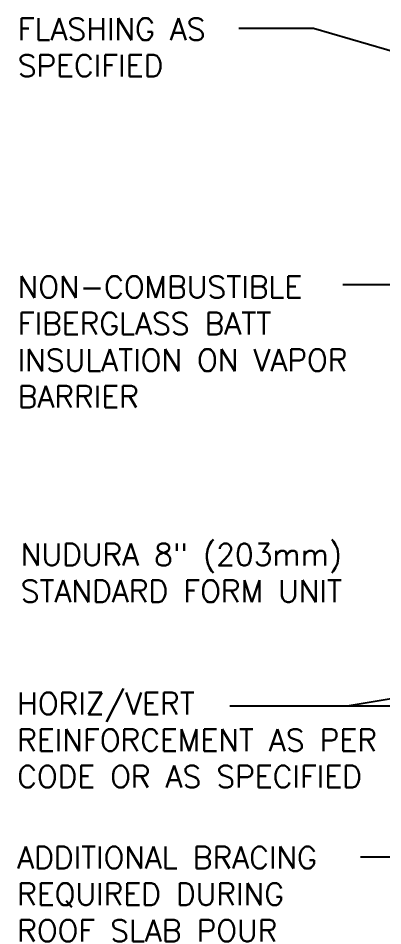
# Model space of a CAD drawing. Header units: inches. Extents: x 245.5 to 299.6, y 53.1 to 128.4.
# Drawn here: x 245.48 to 257.96, y 97.35 to 128.4 of the extents above; entities that cross this region are included whole.
import ezdxf

# ---------------------------------------------------------------- set-up
doc = ezdxf.new("R2010")
doc.units = ezdxf.units.IN
doc.header["$MEASUREMENT"] = 0
doc.layers.add('TEXT', color=4, linetype='Continuous')
doc.styles.add('DIM', font='romans.shx', dxfattribs={"width": 0.7})
doc.styles.add('ROMANS', font='romans.shx', dxfattribs={"height": 0.75})
doc.dimstyles.new('ext_12', dxfattribs={"dimscale": 12, "dimtxt": 0.09375, "dimasz": 0.09375, "dimexe": 0.09375, "dimexo": 0.0625, "dimgap": 0.0625, "dimtad": 1, "dimdec": 1, "dimzin": 3, "dimdsep": 46, "dimlunit": 4, "dimtxsty": 'DIM', "dimcen": 0.09, "dimdle": 0.09375, "dimclrt": 4, "dimadec": 0, "dimazin": 0, "dimtfac": 1, "dimtdec": 1, "dimtmove": 2, "dimatfit": 3, "dimfxl": 1, "dimfrac": 2, "dimtolj": 1, "dimtzin": 0, "dimarcsym": 0})

msp = doc.modelspace()

# ---------------------------------------------------------------- texts
at = {"layer": 'TEXT', "char_height": 0.75, "style": 'ROMANS'}
for s, insert, width, attachment_point in [('FLASHING AS \\PSPECIFIED', (245.47, 128.403), 8.7776, 1), ('NON-COMBUSTIBLE\\PFIBERGLASS BATT INSULATION ON VAPOR BARRIER', (245.47, 119.58), 12.44051, 1), ('NUDURA 8" (203mm) STANDARD FORM UNIT', (245.575, 109.425), 16.70168, 4), ('HORIZ/VERT REINFORCEMENT AS PER CODE OR AS SPECIFIED', (245.453, 103.704), 14.05928, 4), ('ADDITIONAL BRACING REQUIRED DURING ROOF SLAB POUR', (245.453, 98.433), 12.17415, 4)]:
    msp.add_mtext(s, dxfattribs=dict(at, insert=insert, width=width, attachment_point=attachment_point))

# ---------------------------------------------------------------- leaders
at = {"layer": 'TEXT'}
for points, override in [([(262.996, 125.898), (255.594, 128.051), (253.033, 128.051)], {"dimgap": 0.0625, "dimtad": 0}), ([(272.578, 122.396), (260.829, 119.284), (256.59, 119.284)], {"dimtad": 0}), ([(273.539, 107.617), (256.743, 104.869), (252.729, 104.869)], {"dimgap": 0.0625, "dimtad": 0}), ([(274.5, 104.869), (256.743, 104.869)], {"dimgap": 0.0625, "dimtad": 0}), ([(269.209, 98.232), (259.785, 99.702), (257.203, 99.702)], {"dimgap": 0.0625, "dimtad": 0})]:
    msp.add_leader(points, dimstyle='ext_12', override=override, dxfattribs=at)

doc.saveas('drawing.dxf')
